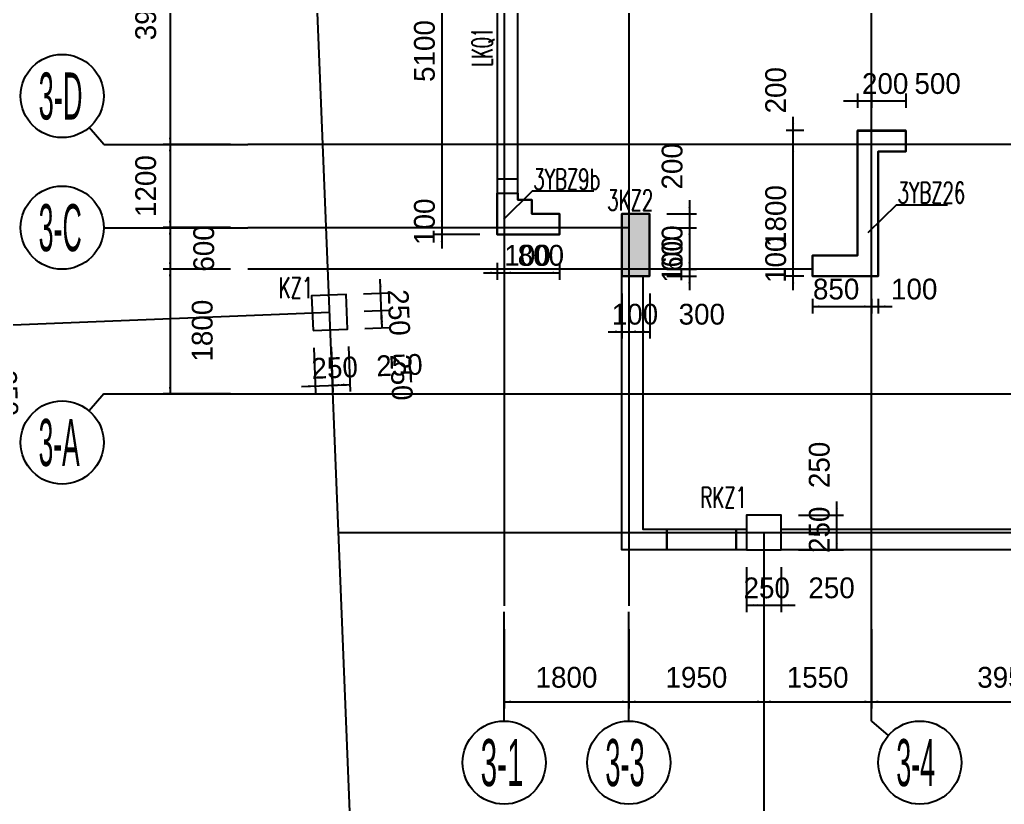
# Model space of a CAD drawing. Extents: x 19107 to 699106, y -67310 to 245688.
# Drawn here: x 484116 to 498327, y 209166 to 220489 of the extents above; entities that cross this region are included whole.
import ezdxf

# ---------------------------------------------------------------- set-up
doc = ezdxf.new("R2010")
doc.units = 0
doc.header["$LTSCALE"] = 100
doc.header["$MEASUREMENT"] = 0
doc.linetypes.add('DASHED', pattern=[19.05, 12.7, -6.35])
for name, color, linetype in [('COLU', 7, 'Continuous'), ('COLU_DASH', 9, 'DASHED'), ('DIM', 3, 'Continuous'), ('DOTE', 253, 'Continuous'), ('HATCH', 254, 'Continuous'), ('L-AXIS', 3, 'Continuous'), ('Q-TEXT', 2, 'Continuous'), ('WALL', 3, 'Continuous'), ('wall-主楼', 2, 'Continuous'), ('小尺寸', 4, 'Continuous'), ('柱', 2, 'Continuous')]:
    doc.layers.add(name, color=color, linetype=linetype)
doc.layers.add('Select Column Frame Line', color=7, linetype='Continuous', lineweight=0)
doc.layers.add('Select Column Frame Position', color=7, linetype='Continuous', lineweight=0)
doc.styles.get("Standard").update_dxf_attribs({"font": 'standard'})
doc.styles.add('汉字', font='汉字')
doc.dimstyles.get("Standard").update_dxf_attribs({"dimtxt": 300, "dimasz": 100, "dimexe": 100, "dimexo": 250, "dimgap": 100, "dimtad": 0, "dimtoh": 1, "dimdec": 0, "dimdsep": 46, "dimcen": 0.09, "dimclrt": 7, "dimadec": 0, "dimazin": 0, "dimtfac": 1, "dimtdec": 4, "dimtofl": 0, "dimtmove": 0, "dimatfit": 3, "dimfxl": 1, "dimtolj": 1, "dimtzin": 0, "dimarcsym": 0})

# ---------------------------------------------------------------- blocks, each defined once
blk = doc.blocks.new('*D3266')
at = {"layer": 'L-AXIS', "color": 0, "linetype": 'ByBlock', "lineweight": -2}
for p, q in [((491108, 211696), (491108, 210547)), ((492908, 211696), (492908, 210547)), ((491108, 210647), (492908, 210647))]:
    blk.add_line(p, q, dxfattribs=at)
for points in [[(491108, 210647), (491208, 210664), (491208, 210631)], [(492908, 210647), (492808, 210631), (492808, 210664)]]:
    blk.add_solid(points, dxfattribs=at)
at = {"layer": 'L-AXIS', "color": 7, "linetype": 'Continuous', "lineweight": -2, "insert": (492008, 210997), "char_height": 300, "width": 690, "attachment_point": 5, "style": '汉字'}
blk.add_mtext('1800', dxfattribs=at)
blk = doc.blocks.new('*D3591')
at = {"layer": 'L-AXIS', "color": 0, "linetype": 'ByBlock', "lineweight": -2}
for p, q in [((487157, 222588), (486186, 222588)), ((486286, 222588), (486286, 218688)), ((487157, 218688), (486186, 218688))]:
    blk.add_line(p, q, dxfattribs=at)
for points in [[(486286, 222588), (486303, 222488), (486269, 222488)], [(486286, 218688), (486269, 218788), (486303, 218788)]]:
    blk.add_solid(points, dxfattribs=at)
at = {"layer": 'L-AXIS', "color": 7, "linetype": 'Continuous', "lineweight": -2, "insert": (485936, 220638), "char_height": 300, "width": 775, "attachment_point": 5, "rotation": 90, "style": '汉字'}
blk.add_mtext('3900', dxfattribs=at)
blk = doc.blocks.new('_AXISO')
blk.add_circle((0, 0), 0.5)
blk = doc.blocks.new('*D3929')
at = {"layer": 'L-AXIS', "color": 0, "linetype": 'ByBlock', "lineweight": -2}
for p, q in [((487157, 216888), (486186, 216888)), ((486286, 216888), (486286, 215088)), ((487157, 215088), (486186, 215088))]:
    blk.add_line(p, q, dxfattribs=at)
for points in [[(486286, 216888), (486303, 216788), (486269, 216788)], [(486286, 215088), (486269, 215188), (486303, 215188)]]:
    blk.add_solid(points, dxfattribs=at)
at = {"layer": 'L-AXIS', "color": 7, "linetype": 'Continuous', "lineweight": -2, "insert": (486752, 216002), "char_height": 300, "width": 690, "attachment_point": 5, "rotation": 90, "style": '汉字'}
blk.add_mtext('1800', dxfattribs=at)
blk = doc.blocks.new('*D4270')
at = {"layer": 'L-AXIS', "color": 0, "linetype": 'ByBlock', "lineweight": -2}
for p, q in [((487157, 218688), (486186, 218688)), ((486286, 218688), (486286, 217488)), ((487157, 217488), (486186, 217488))]:
    blk.add_line(p, q, dxfattribs=at)
for points in [[(486286, 218688), (486303, 218588), (486269, 218588)], [(486286, 217488), (486269, 217588), (486303, 217588)]]:
    blk.add_solid(points, dxfattribs=at)
at = {"layer": 'L-AXIS', "color": 7, "linetype": 'Continuous', "lineweight": -2, "insert": (485936, 218088), "char_height": 300, "width": 690, "attachment_point": 5, "rotation": 90, "style": '汉字'}
blk.add_mtext('1200', dxfattribs=at)
blk = doc.blocks.new('*D1968')
at = {"layer": 'L-AXIS', "color": 0, "linetype": 'ByBlock', "lineweight": -2}
for p, q in [((487157, 217488), (486186, 217488)), ((486286, 217488), (486286, 216888)), ((487157, 216888), (486186, 216888))]:
    blk.add_line(p, q, dxfattribs=at)
for points in [[(486286, 217488), (486303, 217388), (486269, 217388)], [(486286, 216888), (486269, 216988), (486303, 216988)]]:
    blk.add_solid(points, dxfattribs=at)
at = {"layer": 'L-AXIS', "color": 7, "linetype": 'Continuous', "lineweight": -2, "insert": (486774, 217188), "char_height": 300, "width": 556.67, "attachment_point": 5, "rotation": 90, "style": '汉字'}
blk.add_mtext('600', dxfattribs=at)
blk = doc.blocks.new('*D1380')
at = {"layer": 'L-AXIS', "color": 0, "linetype": 'ByBlock', "lineweight": -2}
for p, q in [((496408, 211696), (496408, 210547)), ((500358, 211696), (500358, 210547)), ((496408, 210647), (500358, 210647))]:
    blk.add_line(p, q, dxfattribs=at)
for points in [[(496408, 210647), (496508, 210664), (496508, 210631)], [(500358, 210647), (500258, 210631), (500258, 210664)]]:
    blk.add_solid(points, dxfattribs=at)
at = {"layer": 'L-AXIS', "color": 7, "linetype": 'Continuous', "lineweight": -2, "insert": (498383, 210997), "char_height": 300, "width": 775, "attachment_point": 5, "style": '汉字'}
blk.add_mtext('3950', dxfattribs=at)
blk = doc.blocks.new('*D1713')
at = {"layer": 'L-AXIS', "color": 0, "linetype": 'ByBlock', "lineweight": -2}
for p, q in [((494858, 211696), (494858, 210547)), ((496408, 211696), (496408, 210547)), ((494858, 210647), (496408, 210647))]:
    blk.add_line(p, q, dxfattribs=at)
for points in [[(494858, 210647), (494958, 210664), (494958, 210631)], [(496408, 210647), (496308, 210631), (496308, 210664)]]:
    blk.add_solid(points, dxfattribs=at)
at = {"layer": 'L-AXIS', "color": 7, "linetype": 'Continuous', "lineweight": -2, "insert": (495633, 210997), "char_height": 300, "width": 690, "attachment_point": 5, "style": '汉字'}
blk.add_mtext('1550', dxfattribs=at)
blk = doc.blocks.new('*D2042')
at = {"layer": 'L-AXIS', "color": 0, "linetype": 'ByBlock', "lineweight": -2}
for p, q in [((492908, 211696), (492908, 210547)), ((494858, 211696), (494858, 210547)), ((492908, 210647), (494858, 210647))]:
    blk.add_line(p, q, dxfattribs=at)
for points in [[(492908, 210647), (493008, 210664), (493008, 210631)], [(494858, 210647), (494758, 210631), (494758, 210664)]]:
    blk.add_solid(points, dxfattribs=at)
at = {"layer": 'L-AXIS', "color": 7, "linetype": 'Continuous', "lineweight": -2, "insert": (493883, 210997), "char_height": 300, "width": 685, "attachment_point": 5, "style": '汉字'}
blk.add_mtext('1950', dxfattribs=at)
blk = doc.blocks.new('*D3161')
at = {"layer": '小尺寸', "color": 0, "linetype": 'ByBlock', "lineweight": -2}
for p, q in [((490759, 222587), (490109, 222587)), ((490209, 222587), (490209, 217487)), ((490759, 217487), (490109, 217487))]:
    blk.add_line(p, q, dxfattribs=at)
for points in [[(490209, 222587), (490226, 222487), (490193, 222487)], [(490209, 217487), (490193, 217587), (490226, 217587)]]:
    blk.add_solid(points, dxfattribs=at)
at = {"layer": '小尺寸', "color": 7, "linetype": 'Continuous', "lineweight": -2, "insert": (489959, 220037), "char_height": 300, "width": 775, "attachment_point": 5, "rotation": 90, "style": '汉字'}
blk.add_mtext('5100', dxfattribs=at)
blk = doc.blocks.new('*D3524')
at = {"layer": '小尺寸', "color": 0, "linetype": 'ByBlock', "lineweight": -2}
for p, q in [((490209, 217687), (490209, 217187)), ((490759, 217487), (490109, 217487)), ((490759, 217387), (490109, 217387))]:
    blk.add_line(p, q, dxfattribs=at)
for points in [[(490209, 217487), (490193, 217587), (490226, 217587)], [(490209, 217387), (490226, 217287), (490193, 217287)]]:
    blk.add_solid(points, dxfattribs=at)
at = {"layer": '小尺寸', "color": 7, "linetype": 'Continuous', "lineweight": -2, "insert": (489959, 217574), "char_height": 300, "width": 476.67, "attachment_point": 5, "rotation": 90, "style": '汉字'}
blk.add_mtext('100', dxfattribs=at)
blk = doc.blocks.new('*D1901')
at = {"layer": '小尺寸', "color": 0, "linetype": 'ByBlock', "lineweight": -2}
for p, q in [((493784, 217887), (493784, 217287)), ((493458, 217687), (493884, 217687)), ((493458, 217487), (493884, 217487))]:
    blk.add_line(p, q, dxfattribs=at)
for points in [[(493784, 217687), (493767, 217787), (493801, 217787)], [(493784, 217487), (493801, 217387), (493767, 217387)]]:
    blk.add_solid(points, dxfattribs=at)
at = {"layer": '小尺寸', "color": 7, "linetype": 'Continuous', "lineweight": -2, "insert": (493534, 218373), "char_height": 300, "width": 566.67, "attachment_point": 5, "rotation": 90, "style": '汉字'}
blk.add_mtext('200', dxfattribs=at)
blk = doc.blocks.new('*D1420')
at = {"layer": '小尺寸', "color": 0, "linetype": 'ByBlock', "lineweight": -2}
for p, q in [((493458, 217487), (493884, 217487)), ((493784, 217487), (493784, 216887)), ((493458, 216887), (493884, 216887))]:
    blk.add_line(p, q, dxfattribs=at)
for points in [[(493784, 217487), (493801, 217387), (493767, 217387)], [(493784, 216887), (493767, 216987), (493801, 216987)]]:
    blk.add_solid(points, dxfattribs=at)
at = {"layer": '小尺寸', "color": 7, "linetype": 'Continuous', "lineweight": -2, "insert": (493534, 217187), "char_height": 300, "width": 556.67, "attachment_point": 5, "rotation": 90, "style": '汉字'}
blk.add_mtext('600', dxfattribs=at)
blk = doc.blocks.new('*D4390')
at = {"layer": '小尺寸', "color": 0, "linetype": 'ByBlock', "lineweight": -2}
for p, q in [((492809, 216537), (492809, 215887)), ((492909, 216537), (492909, 215887)), ((492609, 215987), (493109, 215987))]:
    blk.add_line(p, q, dxfattribs=at)
for points in [[(492809, 215987), (492709, 215971), (492709, 216004)], [(492909, 215987), (493009, 216004), (493009, 215971)]]:
    blk.add_solid(points, dxfattribs=at)
at = {"layer": '小尺寸', "color": 7, "linetype": 'Continuous', "lineweight": -2, "insert": (492996, 216237), "char_height": 300, "width": 476.67, "attachment_point": 5, "style": '汉字'}
blk.add_mtext('100', dxfattribs=at)
blk = doc.blocks.new('*D4417')
at = {"layer": '小尺寸', "color": 0, "linetype": 'ByBlock', "lineweight": -2}
for p, q in [((492909, 216537), (492909, 215887)), ((493209, 216537), (493209, 215887)), ((492909, 215987), (493209, 215987))]:
    blk.add_line(p, q, dxfattribs=at)
for points in [[(492909, 215987), (493009, 216004), (493009, 215971)], [(493209, 215987), (493109, 215971), (493109, 216004)]]:
    blk.add_solid(points, dxfattribs=at)
at = {"layer": '小尺寸', "color": 7, "linetype": 'Continuous', "lineweight": -2, "insert": (493961, 216237), "char_height": 300, "width": 566.67, "attachment_point": 5, "style": '汉字'}
blk.add_mtext('300', dxfattribs=at)
blk = doc.blocks.new('*D114')
at = {"layer": '小尺寸', "color": 0, "linetype": 'ByBlock', "lineweight": -2}
for p, q in [((491008, 216980), (491008, 216737)), ((491108, 216980), (491108, 216737)), ((490808, 216837), (491308, 216837))]:
    blk.add_line(p, q, dxfattribs=at)
for points in [[(491008, 216837), (490908, 216821), (490908, 216854)], [(491108, 216837), (491208, 216854), (491208, 216821)]]:
    blk.add_solid(points, dxfattribs=at)
at = {"layer": '小尺寸', "color": 7, "linetype": 'Continuous', "lineweight": -2, "insert": (491446, 217087), "char_height": 300, "width": 476.67, "attachment_point": 5, "rotation": 0.0001, "style": '汉字'}
blk.add_mtext('100', dxfattribs=at)
blk = doc.blocks.new('*D4808')
at = {"layer": '小尺寸', "color": 0, "linetype": 'ByBlock', "lineweight": -2}
for p, q in [((491108, 216980), (491108, 216737)), ((491908, 216980), (491908, 216737)), ((491108, 216837), (491908, 216837))]:
    blk.add_line(p, q, dxfattribs=at)
for points in [[(491108, 216837), (491208, 216854), (491208, 216821)], [(491908, 216837), (491808, 216821), (491808, 216854)]]:
    blk.add_solid(points, dxfattribs=at)
at = {"layer": '小尺寸', "color": 7, "linetype": 'Continuous', "lineweight": -2, "insert": (491638, 217087), "char_height": 300, "width": 566.67, "attachment_point": 5, "rotation": 0.0001, "style": '汉字'}
blk.add_mtext('800', dxfattribs=at)
blk = doc.blocks.new('*D1463')
at = {"layer": '小尺寸', "color": 0, "linetype": 'ByBlock', "lineweight": -2}
for p, q in [((496208, 219424), (496208, 219216)), ((496408, 219424), (496408, 219216)), ((496008, 219316), (496608, 219316))]:
    blk.add_line(p, q, dxfattribs=at)
for points in [[(496208, 219316), (496108, 219299), (496108, 219332)], [(496408, 219316), (496508, 219332), (496508, 219299)]]:
    blk.add_solid(points, dxfattribs=at)
at = {"layer": '小尺寸', "color": 7, "linetype": 'Continuous', "lineweight": -2, "insert": (496608, 219566), "char_height": 300, "width": 566.67, "attachment_point": 5, "style": '汉字'}
blk.add_mtext('200', dxfattribs=at)
blk = doc.blocks.new('*D2313')
at = {"layer": '小尺寸', "color": 0, "linetype": 'ByBlock', "lineweight": -2}
for p, q in [((496408, 219424), (496408, 219216)), ((496908, 219424), (496908, 219216)), ((496408, 219316), (496908, 219316))]:
    blk.add_line(p, q, dxfattribs=at)
for points in [[(496408, 219316), (496508, 219332), (496508, 219299)], [(496908, 219316), (496808, 219299), (496808, 219332)]]:
    blk.add_solid(points, dxfattribs=at)
at = {"layer": '小尺寸', "color": 7, "linetype": 'Continuous', "lineweight": -2, "insert": (497365, 219566), "char_height": 300, "width": 566.67, "attachment_point": 5, "style": '汉字'}
blk.add_mtext('500', dxfattribs=at)
blk = doc.blocks.new('*D1812')
at = {"layer": '小尺寸', "color": 0, "linetype": 'ByBlock', "lineweight": -2}
for p, q in [((496408, 216459), (496408, 216250)), ((496508, 216459), (496508, 216250)), ((496208, 216350), (496708, 216350))]:
    blk.add_line(p, q, dxfattribs=at)
for points in [[(496408, 216350), (496308, 216333), (496308, 216367)], [(496508, 216350), (496608, 216367), (496608, 216333)]]:
    blk.add_solid(points, dxfattribs=at)
at = {"layer": '小尺寸', "color": 7, "linetype": 'Continuous', "lineweight": -2, "insert": (497027, 216600), "char_height": 300, "width": 476.67, "attachment_point": 5, "style": '汉字'}
blk.add_mtext('100', dxfattribs=at)
blk = doc.blocks.new('*D5308')
at = {"layer": '小尺寸', "color": 0, "linetype": 'ByBlock', "lineweight": -2}
for p, q in [((495558, 216459), (495558, 216250)), ((496408, 216459), (496408, 216250)), ((495558, 216350), (496408, 216350))]:
    blk.add_line(p, q, dxfattribs=at)
for points in [[(495558, 216350), (495658, 216367), (495658, 216333)], [(496408, 216350), (496308, 216333), (496308, 216367)]]:
    blk.add_solid(points, dxfattribs=at)
at = {"layer": '小尺寸', "color": 7, "linetype": 'Continuous', "lineweight": -2, "insert": (495900, 216600), "char_height": 300, "width": 566.67, "attachment_point": 5, "style": '汉字'}
blk.add_mtext('850', dxfattribs=at)
blk = doc.blocks.new('*D5159')
at = {"layer": '小尺寸', "color": 0, "linetype": 'ByBlock', "lineweight": -2}
for p, q in [((493784, 217087), (493784, 216587)), ((493458, 216887), (493884, 216887)), ((493458, 216787), (493884, 216787))]:
    blk.add_line(p, q, dxfattribs=at)
for points in [[(493784, 216887), (493767, 216987), (493801, 216987)], [(493784, 216787), (493801, 216687), (493767, 216687)]]:
    blk.add_solid(points, dxfattribs=at)
at = {"layer": '小尺寸', "color": 7, "linetype": 'Continuous', "lineweight": -2, "insert": (493534, 217030), "char_height": 300, "width": 476.67, "attachment_point": 5, "rotation": 90, "style": '汉字'}
blk.add_mtext('100', dxfattribs=at)
blk = doc.blocks.new('*D170')
at = {"layer": '小尺寸', "color": 0, "linetype": 'ByBlock', "lineweight": -2}
for p, q in [((495279, 216587), (495279, 217088)), ((495432, 216888), (495179, 216888)), ((495432, 216787), (495179, 216787))]:
    blk.add_line(p, q, dxfattribs=at)
for points in [[(495279, 216888), (495262, 216988), (495295, 216988)], [(495279, 216787), (495295, 216687), (495262, 216687)]]:
    blk.add_solid(points, dxfattribs=at)
at = {"layer": '小尺寸', "color": 7, "linetype": 'Continuous', "lineweight": -2, "insert": (495029, 217025), "char_height": 300, "width": 476.67, "attachment_point": 5, "rotation": 89.9983, "style": '汉字'}
blk.add_mtext('100', dxfattribs=at)
blk = doc.blocks.new('*D535')
at = {"layer": '小尺寸', "color": 0, "linetype": 'ByBlock', "lineweight": -2}
for p, q in [((495432, 218688), (495179, 218688)), ((495279, 216888), (495279, 218688)), ((495432, 216888), (495179, 216888))]:
    blk.add_line(p, q, dxfattribs=at)
for points in [[(495279, 218688), (495295, 218588), (495262, 218588)], [(495279, 216888), (495262, 216988), (495295, 216988)]]:
    blk.add_solid(points, dxfattribs=at)
at = {"layer": '小尺寸', "color": 7, "linetype": 'Continuous', "lineweight": -2, "insert": (495029, 217656), "char_height": 300, "width": 690, "attachment_point": 5, "rotation": 89.9999, "style": '汉字'}
blk.add_mtext('1800', dxfattribs=at)
blk = doc.blocks.new('*D4308')
at = {"layer": '小尺寸', "color": 0, "linetype": 'ByBlock', "lineweight": -2}
for p, q in [((495279, 218488), (495279, 219088)), ((495432, 218888), (495179, 218888)), ((495432, 218688), (495179, 218688))]:
    blk.add_line(p, q, dxfattribs=at)
for points in [[(495279, 218888), (495262, 218988), (495295, 218988)], [(495279, 218688), (495295, 218588), (495262, 218588)]]:
    blk.add_solid(points, dxfattribs=at)
at = {"layer": '小尺寸', "color": 7, "linetype": 'Continuous', "lineweight": -2, "insert": (495029, 219471), "char_height": 300, "width": 566.67, "attachment_point": 5, "rotation": 89.9991, "style": '汉字'}
blk.add_mtext('200', dxfattribs=at)
blk = doc.blocks.new('*D3202')
at = {"layer": 'DIM', "color": 0, "linetype": 'ByBlock', "lineweight": -2}
for p, q in [((483094, 216043), (483744, 216069)), ((483654, 215815), (483644, 216065)), ((483104, 215793), (483754, 215819))]:
    blk.add_line(p, q, dxfattribs=at)
for points in [[(483644, 216065), (483664, 215966), (483631, 215964)], [(483654, 215815), (483633, 215914), (483666, 215916)]]:
    blk.add_solid(points, dxfattribs=at)
at = {"layer": 'DIM', "color": 7, "linetype": 'Continuous', "lineweight": -2, "insert": (483933, 215099), "char_height": 300, "width": 566.67, "attachment_point": 5, "rotation": 272.2988, "style": '汉字'}
blk.add_mtext('250', dxfattribs=at)
blk = doc.blocks.new('*D3887')
at = {"layer": 'DIM', "color": 0, "linetype": 'ByBlock', "lineweight": -2}
for p, q in [((488360, 215754), (488386, 215104)), ((488610, 215764), (488636, 215114)), ((488182, 215196), (488832, 215222))]:
    blk.add_line(p, q, dxfattribs=at)
for points in [[(488382, 215204), (488283, 215184), (488281, 215217)], [(488632, 215214), (488731, 215235), (488732, 215202)]]:
    blk.add_solid(points, dxfattribs=at)
at = {"layer": 'DIM', "color": 7, "linetype": 'Continuous', "lineweight": -2, "insert": (488662, 215466), "char_height": 300, "width": 566.67, "attachment_point": 5, "rotation": 2.2988, "style": '汉字'}
blk.add_mtext('250', dxfattribs=at)
blk = doc.blocks.new('*D4249')
at = {"layer": 'DIM', "color": 0, "linetype": 'ByBlock', "lineweight": -2}
for p, q in [((488610, 215764), (488636, 215114)), ((488860, 215774), (488886, 215124)), ((488632, 215214), (488882, 215224))]:
    blk.add_line(p, q, dxfattribs=at)
for points in [[(488632, 215214), (488731, 215235), (488732, 215202)], [(488882, 215224), (488782, 215204), (488781, 215237)]]:
    blk.add_solid(points, dxfattribs=at)
at = {"layer": 'DIM', "color": 7, "linetype": 'Continuous', "lineweight": -2, "insert": (489597, 215503), "char_height": 300, "width": 566.67, "attachment_point": 5, "rotation": 2.2988, "style": '汉字'}
blk.add_mtext('250', dxfattribs=at)
blk = doc.blocks.new('*D1931')
at = {"layer": 'DIM', "color": 0, "linetype": 'ByBlock', "lineweight": -2}
for p, q in [((489089, 216284), (489437, 216297)), ((489347, 216044), (489337, 216293)), ((489099, 216034), (489447, 216048))]:
    blk.add_line(p, q, dxfattribs=at)
for points in [[(489337, 216293), (489358, 216194), (489324, 216193)], [(489347, 216044), (489326, 216143), (489360, 216144)]]:
    blk.add_solid(points, dxfattribs=at)
at = {"layer": 'DIM', "color": 7, "linetype": 'Continuous', "lineweight": -2, "insert": (489626, 215328), "char_height": 300, "width": 566.67, "attachment_point": 5, "rotation": 272.2988, "style": '汉字'}
blk.add_mtext('250', dxfattribs=at)
blk = doc.blocks.new('*D2293')
at = {"layer": 'DIM', "color": 0, "linetype": 'ByBlock', "lineweight": -2}
for p, q in [((489345, 216094), (489319, 216743)), ((489079, 216533), (489427, 216547)), ((489089, 216284), (489437, 216297))]:
    blk.add_line(p, q, dxfattribs=at)
for points in [[(489327, 216543), (489306, 216643), (489339, 216644)], [(489337, 216293), (489358, 216194), (489324, 216193)]]:
    blk.add_solid(points, dxfattribs=at)
at = {"layer": 'DIM', "color": 7, "linetype": 'Continuous', "lineweight": -2, "insert": (489588, 216263), "char_height": 300, "width": 566.67, "attachment_point": 5, "rotation": 272.2988, "style": '汉字'}
blk.add_mtext('250', dxfattribs=at)
blk = doc.blocks.new('*D2600')
at = {"layer": 'DIM', "color": 0, "linetype": 'ByBlock', "lineweight": -2}
for p, q in [((494608, 212588), (494608, 211938)), ((494858, 212588), (494858, 211938)), ((494608, 212038), (494858, 212038))]:
    blk.add_line(p, q, dxfattribs=at)
for points in [[(494608, 212038), (494708, 212055), (494708, 212021)], [(494858, 212038), (494758, 212021), (494758, 212055)]]:
    blk.add_solid(points, dxfattribs=at)
at = {"layer": 'DIM', "color": 7, "linetype": 'Continuous', "lineweight": -2, "insert": (494898, 212288), "char_height": 300, "width": 566.67, "attachment_point": 5, "style": '汉字'}
blk.add_mtext('250', dxfattribs=at)
blk = doc.blocks.new('*D2962')
at = {"layer": 'DIM', "color": 0, "linetype": 'ByBlock', "lineweight": -2}
for p, q in [((494858, 212588), (494858, 211938)), ((495108, 212588), (495108, 211938)), ((494658, 212038), (495308, 212038))]:
    blk.add_line(p, q, dxfattribs=at)
for points in [[(494858, 212038), (494758, 212021), (494758, 212055)], [(495108, 212038), (495208, 212055), (495208, 212021)]]:
    blk.add_solid(points, dxfattribs=at)
at = {"layer": 'DIM', "color": 7, "linetype": 'Continuous', "lineweight": -2, "insert": (495834, 212288), "char_height": 300, "width": 566.67, "attachment_point": 5, "style": '汉字'}
blk.add_mtext('250', dxfattribs=at)
blk = doc.blocks.new('*D647')
at = {"layer": 'DIM', "color": 0, "linetype": 'ByBlock', "lineweight": -2}
for p, q in [((495358, 213088), (496008, 213088)), ((495908, 212838), (495908, 213088)), ((495358, 212838), (496008, 212838))]:
    blk.add_line(p, q, dxfattribs=at)
for points in [[(495908, 213088), (495925, 212988), (495891, 212988)], [(495908, 212838), (495891, 212938), (495925, 212938)]]:
    blk.add_solid(points, dxfattribs=at)
at = {"layer": 'DIM', "color": 7, "linetype": 'Continuous', "lineweight": -2, "insert": (495658, 213128), "char_height": 300, "width": 566.67, "attachment_point": 5, "rotation": 90, "style": '汉字'}
blk.add_mtext('250', dxfattribs=at)
blk = doc.blocks.new('*D1017')
at = {"layer": 'DIM', "color": 0, "linetype": 'ByBlock', "lineweight": -2}
for p, q in [((495908, 212888), (495908, 213538)), ((495358, 213338), (496008, 213338)), ((495358, 213088), (496008, 213088))]:
    blk.add_line(p, q, dxfattribs=at)
for points in [[(495908, 213338), (495891, 213438), (495925, 213438)], [(495908, 213088), (495925, 212988), (495891, 212988)]]:
    blk.add_solid(points, dxfattribs=at)
at = {"layer": 'DIM', "color": 7, "linetype": 'Continuous', "lineweight": -2, "insert": (495658, 214064), "char_height": 300, "width": 566.67, "attachment_point": 5, "rotation": 90, "style": '汉字'}
blk.add_mtext('250', dxfattribs=at)

msp = doc.modelspace()

# ---------------------------------------------------------------- hatches: boundary and pattern name
at = {"layer": 'HATCH'}
msp.add_hatch(color=256, dxfattribs=at).paths.add_polyline_path([(493208.1, 217687.4), (493208.1, 216787.4), (492808.1, 216787.4), (492808.1, 217687.4)], flags=0)

# ---------------------------------------------------------------- linework, layer by layer
at = {"layer": 'COLU'}
msp.add_lwpolyline([(494608.1, 212837.9), (495108.1, 212837.9), (495108.1, 213337.9), (494608.1, 213337.9)], close=True, dxfattribs=at)
at = {"layer": 'COLU_DASH'}
msp.add_line((491308.1, 218187.4), (491008.1, 218187.4), dxfattribs=at)
at = {"layer": 'DOTE'}
for p, q in [((495323.3, 48523.1), (487855.3, 234558.3)), ((491108.1, 234364.9), (491108.1, 212028.2)), ((492908.1, 222587.9), (492908.1, 212028.2)), ((496408.1, 211945.8), (496408.1, 222587.9)), ((530358.1, 218687.9), (487407, 218687.9)), ((492908.1, 217487.9), (487407, 217487.9)), ((495558.1, 216887.9), (487407, 216887.9)), ((488589.7, 216263.5), (475153.1, 215724.1)), ((487407, 215087.9), (518008.1, 215087.9)), ((488717.2, 213087.9), (664518.6, 213087.9)), ((494858.1, 213087.9), (494858.1, 190587.9))]:
    msp.add_line(p, q, dxfattribs=at)
at = {"layer": 'L-AXIS'}
for p, q in [((485328.7, 218687.9), (485119.2, 218932.4)), ((485328.7, 218687.9), (487407, 218687.9)), ((485328.7, 217487.9), (487407, 217487.9)), ((485328.7, 215087.9), (485119.2, 214843.5)), ((485328.7, 215087.9), (487407, 215087.9)), ((491108.1, 210368), (491108.1, 211945.8)), ((492908.1, 210368), (492908.1, 211945.8)), ((496408.1, 210368), (496408.1, 211945.8)), ((496408.1, 210368), (496652.5, 210158.5))]:
    msp.add_line(p, q, dxfattribs=at)
at = {"layer": 'Select Column Frame Line', "color": 200, "linetype": 'Continuous', "lineweight": -3}
for p, q in [((491514, 218012.4), (491100.1, 217606.2)), ((492403.4, 218012.4), (491514, 218012.4)), ((496771.9, 217817.8), (496358, 217411.7)), ((496771.9, 217817.8), (497505.5, 217817.8))]:
    msp.add_line(p, q, dxfattribs=at)
at = {"layer": 'Select Column Frame Position', "color": 235, "linetype": 'Continuous', "lineweight": -3}
for points in [[(496908.1, 218887.4), (496908.1, 218587.4), (496508.1, 218587.4), (496508.1, 216787.4), (495558.1, 216787.4), (495558.1, 217087.4), (496208, 217087.4), (496208, 218887.4), (496908.1, 218887.4)], [(491308.1, 217987.4), (491308.1, 217887.9), (491508.1, 217887.9), (491508.1, 217687.4), (491908.1, 217687.4), (491908.1, 217387.4), (491008.1, 217387.4), (491008.1, 217987.4), (491308.1, 217987.4)]]:
    msp.add_lwpolyline(points, dxfattribs=at)
at = {"layer": 'Select Column Frame Position', "color": 7, "linetype": 'Continuous', "lineweight": -3}
for points in [[(492808.1, 216787.9), (493208.1, 216787.9), (493208.1, 217687.9), (492808.1, 217687.9), (492808.1, 216787.9)], [(488349.9, 216003.6), (488849.5, 216023.7), (488829.5, 216523.3), (488329.9, 216503.2), (488349.9, 216003.6)], [(494608.1, 212837.9), (495108.1, 212837.9), (495108.1, 213337.9), (494608.1, 213337.9), (494608.1, 212837.9)]]:
    msp.add_lwpolyline(points, dxfattribs=at)
at = {"layer": 'WALL'}
for points in [[(493108.1, 216787.9), (493108.1, 213137.9), (493458.1, 213137.9), (493458.1, 212837.9), (492808.1, 212837.9), (492808.1, 216787.9)], [(493458.1, 213137.9), (494458.1, 213137.9), (494458.1, 212837.9), (493458.1, 212837.9)], [(494458.1, 213137.9), (494608.1, 213137.9), (494608.1, 212837.9), (494458.1, 212837.9)], [(495108.1, 213137.9), (501558.1, 213137.9), (501558.1, 212837.9), (495108.1, 212837.9)]]:
    msp.add_lwpolyline(points, close=True, dxfattribs=at)
at = {"layer": 'wall-主楼'}
for points in [[(493008.1, 221887.9), (493008.1, 222687.9), (491008.1, 222687.9), (491008.1, 217387.9), (491908.1, 217387.9), (491908.1, 217687.9), (491508.1, 217687.9), (491508.1, 217887.9), (491308.1, 217887.9), (491308.1, 222387.9), (492708.1, 222387.9), (492708.1, 221887.9)], [(495558.1, 217087.9), (495558.1, 216787.9), (496508.1, 216787.9), (496508.1, 218587.9), (496908.1, 218587.9), (496908.1, 218887.9), (496208.1, 218887.9), (496208.1, 217087.9)]]:
    msp.add_lwpolyline(points, close=True, dxfattribs=at)
at = {"layer": '柱'}
msp.add_lwpolyline([(493208.1, 217687.4), (493208.1, 216787.4), (492808.1, 216787.4), (492808.1, 217687.4)], close=True, dxfattribs=at)

# ---------------------------------------------------------------- block references
at = {"layer": 'L-AXIS'}
ref = msp.add_blockref('_AXISO', (484728.7, 219387.9), dxfattribs=dict(at, xscale=1199.999999999997, yscale=1200, rotation=359.9996457873818))
ref.add_attrib('A', '3-D', (484389.3, 219048.5), dxfattribs={"height": 678.82, "style": '汉字', "width": 0.433333})
ref = msp.add_blockref('_AXISO', (484728.7, 217487.9), dxfattribs=dict(at, xscale=1199.999999999997, yscale=1200, rotation=359.9996457873818))
ref.add_attrib('A', '3-C', (484389.3, 217148.5), dxfattribs={"height": 678.82, "style": '汉字', "width": 0.42623})
ref = msp.add_blockref('_AXISO', (484728.7, 214387.9), dxfattribs=dict(at, xscale=1199.999999999997, yscale=1200, rotation=359.9996457873818))
ref.add_attrib('A', '3-A', (484389.3, 214048.5), dxfattribs={"height": 678.82, "style": '汉字', "width": 0.419355})
ref = msp.add_blockref('_AXISO', (491108.1, 209768), dxfattribs=dict(at, xscale=1199.999999999997, yscale=1200, rotation=359.9996457873818))
ref.add_attrib('A', '3-1', (490768.7, 209428.6), dxfattribs={"height": 678.82, "style": '汉字', "width": 0.472727})
ref = msp.add_blockref('_AXISO', (492908.1, 209768), dxfattribs=dict(at, xscale=1199.999999999997, yscale=1200, rotation=359.9996457873818))
ref.add_attrib('A', '3-3', (492568.7, 209428.6), dxfattribs={"height": 678.82, "style": '汉字', "width": 0.433333})
ref = msp.add_blockref('_AXISO', (497108.1, 209768), dxfattribs=dict(at, xscale=1199.999999999997, yscale=1200, rotation=359.9996457873818))
ref.add_attrib('A', '3-4', (496768.7, 209428.6), dxfattribs={"height": 678.82, "style": '汉字', "width": 0.42623})

# ---------------------------------------------------------------- texts
at = {"color": 200, "linetype": 'Continuous', "lineweight": -3, "width": 0.7}
for s, p in [('3YBZ9b', (491529.4, 218037.7)), ('3KZ2', (492596.2, 217734.3)), ('3YBZ26', (496787.2, 217843.1)), ('KZ1', (487852.2, 216469.3))]:
    msp.add_text(s, height=300, dxfattribs=at).set_placement(p)
at = {"color": 150, "linetype": 'Continuous', "lineweight": -3, "width": 0.7}
msp.add_text('RKZ1', height=300, dxfattribs=at).set_placement((493940.1, 213444))
at = {"layer": 'Q-TEXT', "color": 3, "width": 0.6}
msp.add_text('LKQ1', height=300, rotation=90, dxfattribs=at).set_placement((490941.9, 219812.6))

# ---------------------------------------------------------------- dimensions: what is measured, and where the dimension line sits
at = {"layer": 'DIM', "color": 200}
for p1, p2, distance, picture, middle in [((488839.5, 216273.5), (488829.5, 216523.3), -497.8, '*D2293', (489567.9, 216771.2)), ((488849.5, 216023.7), (488839.5, 216273.5), -497.8, '*D1931', (489605.4, 215835.8)), ((482854.4, 215783), (482844.3, 216032.8), -800, '*D3202', (483912.3, 215607.3)), ((488349.9, 216003.6), (488599.7, 216013.7), -800, '*D3887', (488154.1, 215445.3)), ((488599.7, 216013.7), (488849.5, 216023.7), -800, '*D4249', (489089.5, 215482.9)), ((495108.1, 213087.9), (495108.1, 213337.9), -800, '*D1017', (495658.1, 213556)), ((495108.1, 212837.9), (495108.1, 213087.9), -800, '*D647', (495658.1, 212619.9)), ((494608.1, 212837.9), (494858.1, 212837.9), -800, '*D2600', (494390, 212287.9)), ((494858.1, 212837.9), (495108.1, 212837.9), -800, '*D2962', (495326.1, 212287.9))]:
    dim = msp.add_aligned_dim(p1=p1, p2=p2, distance=distance, dimstyle='Standard', dxfattribs=at)
    dim.commit()
    dim.dimension.update_dxf_attribs({"geometry": picture, "text_midpoint": middle})
at = {"layer": 'L-AXIS'}
for base, p1, p2, picture, middle in [((486285.9, 218687.9), (487407, 222587.9), (487407, 218687.9), '*D3591', (485935.9, 220637.9)), ((486285.9, 217487.9), (487407, 218687.9), (487407, 217487.9), '*D4270', (485935.9, 218087.9)), ((486285.9, 216887.9), (487407, 217487.9), (487407, 216887.9), '*D1968', (486773.7, 217187.9)), ((486285.9, 215087.9), (487407, 216887.9), (487407, 215087.9), '*D3929', (486752, 216002.1))]:
    dim = msp.add_linear_dim(base=base, p1=p1, p2=p2, angle=90, dimstyle='Standard', dxfattribs=at)
    dim.commit()
    dim.dimension.update_dxf_attribs({"geometry": picture, "text_midpoint": middle})
for base, p1, p2, picture, middle in [((492908.1, 210647.5), (491108.1, 211945.8), (492908.1, 211945.8), '*D3266', (492008.1, 210997.5)), ((494858.1, 210647.5), (492908.1, 211945.8), (494858.1, 211945.8), '*D2042', (493883.1, 210997.5)), ((496408.1, 210647.5), (494858.1, 211945.8), (496408.1, 211945.8), '*D1713', (495633.1, 210997.5)), ((500358.1, 210647.5), (496408.1, 211945.8), (500358.1, 211945.8), '*D1380', (498383.1, 210997.5))]:
    dim = msp.add_linear_dim(base=base, p1=p1, p2=p2, dimstyle='Standard', dxfattribs=at)
    dim.commit()
    dim.dimension.update_dxf_attribs({"geometry": picture, "text_midpoint": middle})
at = {"layer": '小尺寸'}
for p1, p2, distance, picture, middle in [((491009.4, 222587.3), (491009.4, 217487.4), -800, '*D3161', (489959.4, 220037.3)), ((495682, 218687.8), (495682, 218888), 403.3, '*D4308', (495028.7, 218987.4)), ((496208.1, 219674.5), (496408.1, 219674.5), -358.8, '*D1463', (496124.3, 219565.7)), ((493208.1, 217687.4), (493208.1, 217487.4), 575.9, '*D1901', (493533.9, 217889.3)), ((495682, 216887.7), (495682, 218687.9), 403.3, '*D535', (495028.7, 217656.3)), ((491009.4, 217487.4), (491009.4, 217387.4), -800, '*D3524', (489959.4, 217185.4)), ((493208.1, 217487.4), (493208.1, 216887.4), 575.9, '*D1420', (493533.9, 217187.4)), ((493208.1, 216887.4), (493208.1, 216787.4), 575.9, '*D5159', (493533.9, 216641.8)), ((495682, 216787.4), (495682, 216887.7), 403.3, '*D170', (495028.7, 216636.4)), ((491008.1, 217229.6), (491108.1, 217229.6), -392.3, '*D114', (491058.1, 217087.4)), ((492809.4, 216787.4), (492909.4, 216787.4), -800, '*D4390', (492607.5, 216237.4)), ((492909.4, 216787.4), (493209.4, 216787.4), -800, '*D4417', (493427.5, 216237.4)), ((496408.1, 216708.9), (496508.1, 216708.9), -358.8, '*D1812', (496638.4, 216600.1))]:
    dim = msp.add_aligned_dim(p1=p1, p2=p2, distance=distance, dimstyle='Standard', dxfattribs=at)
    dim.commit()
    dim.dimension.update_dxf_attribs({"geometry": picture, "text_midpoint": middle})
for base, p1, p2, angle, picture, middle in [((496908.1, 219315.7), (496408.1, 219674.5), (496908.1, 219674.5), 180, '*D2313', (496731.3, 219565.7)), ((491908.1, 216837.4), (491108.1, 217229.6), (491908.1, 217229.6), 180.00013, '*D4808', (491638, 217087.4)), ((496408.1, 216350.1), (495558.1, 216708.9), (496408.1, 216708.9), 180, '*D5308', (495900.3, 216600.1))]:
    dim = msp.add_linear_dim(base=base, p1=p1, p2=p2, angle=angle, dimstyle='Standard', dxfattribs=at)
    dim.commit()
    dim.dimension.update_dxf_attribs({"geometry": picture, "text_midpoint": middle})

doc.saveas('drawing.dxf')
